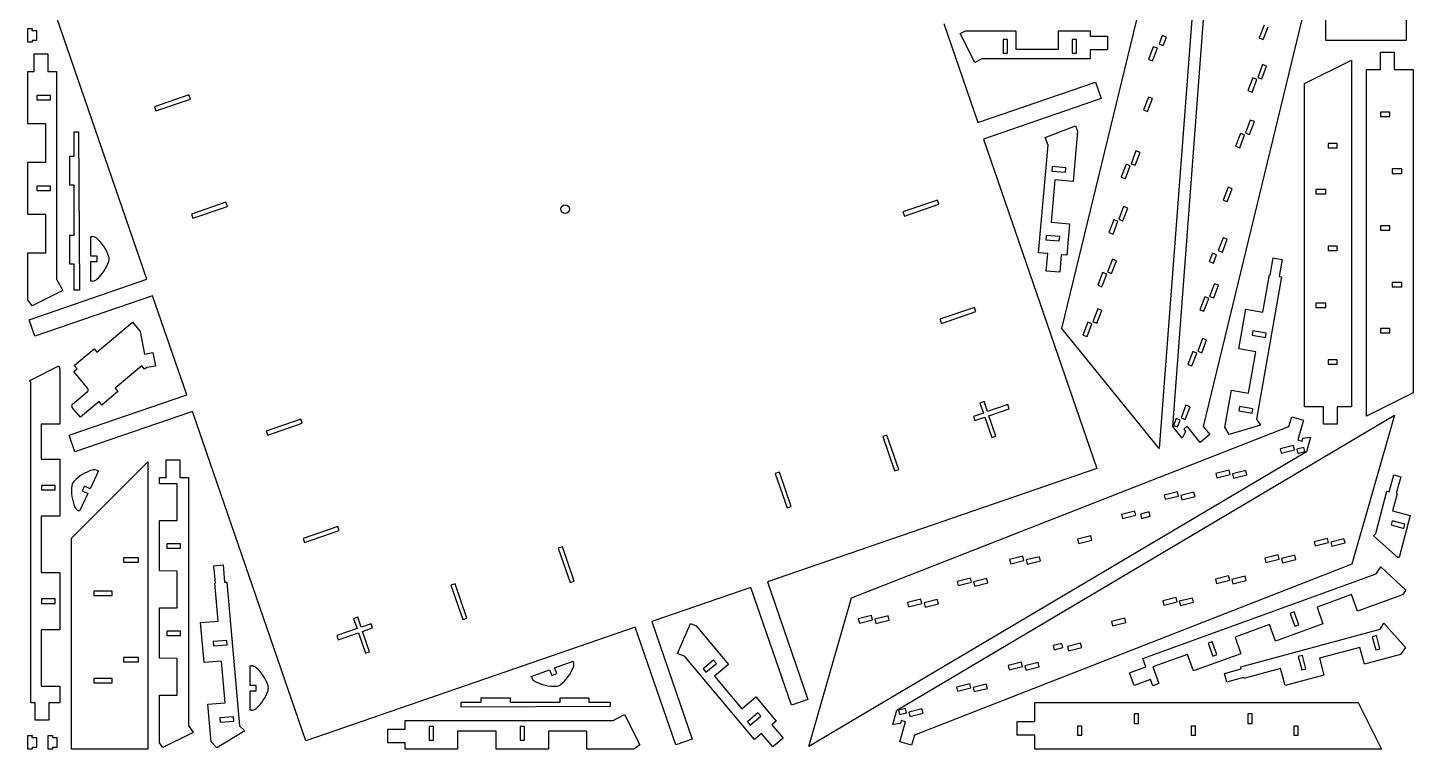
# Model space of a CAD drawing. Extents: x 12 to 2357, y -4 to 494.
# Drawn here: x 12 to 487.4, y 12 to 259.7 of the extents above; entities that cross this region are included whole.
import ezdxf

# ---------------------------------------------------------------- set-up
doc = ezdxf.new("R2010")
doc.units = 0
doc.layers.get('0').update_dxf_attribs({"linetype": 'CONTINUOUS'})

msp = doc.modelspace()

# ---------------------------------------------------------------- linework, layer by layer
for p, q in [((404.85, 122.8), (419.83, 320.67)), ((366.84, 156.48), (404.74, 313.11)), ((415.24, 313.07), (400.27, 115.2)), ((52.88, 173.35), (13.95, 286.4)), ((457.43, 255.32), (457.43, 282.91)), ((484.98, 282.91), (484.98, 255.32)), ((453.26, 279.39), (415.35, 122.76)), ((12, 259.37), (13.5, 259.37)), ((12, 254.68), (12, 259.37)), ((13.5, 259.37), (13.45, 258.7)), ((13.45, 258.7), (15, 258.7)), ((15, 258.7), (15, 255.34)), ((326.29, 261.15), (338, 227.14)), ((331.96, 257.73), (333.81, 258.65)), ((336.96, 247.73), (331.96, 257.73)), ((333.81, 258.65), (351.06, 258.65)), ((351.06, 258.65), (351.06, 252.36)), ((365.67, 258.65), (376.54, 258.65)), ((365.67, 252.36), (365.67, 258.65)), ((376.54, 258.65), (376.54, 256.77)), ((376.54, 256.77), (382.54, 256.77)), ((382.54, 256.77), (382.54, 252.08)), ((401.28, 257.02), (400.16, 254.1)), ((402.68, 256.48), (401.28, 257.02)), ((436.2, 260.56), (434.51, 256.17)), ((435.91, 255.63), (437.6, 260.02)), ((13.5, 254.68), (12, 254.68)), ((13.5, 255.34), (13.5, 254.68)), ((15, 255.34), (13.5, 255.34)), ((348.16, 255.69), (346.66, 255.69)), ((346.66, 255.69), (346.66, 251)), ((348.16, 251), (348.16, 255.69)), ((351.06, 252.36), (365.67, 252.36)), ((370.36, 255.69), (370.36, 251)), ((371.86, 255.69), (370.36, 255.69)), ((371.86, 251), (371.86, 255.69)), ((376.54, 252.08), (376.54, 248.96)), ((382.54, 252.08), (376.54, 252.08)), ((398.2, 253.18), (396.52, 248.8)), ((397.92, 248.27), (399.6, 252.64)), ((399.6, 252.64), (398.2, 253.18)), ((400.16, 254.1), (401.56, 253.56)), ((401.56, 253.56), (402.68, 256.48)), ((434.51, 256.17), (435.91, 255.63)), ((484.98, 255.32), (457.43, 255.32)), ((14.21, 250.68), (18.89, 250.68)), ((14.21, 244.68), (14.21, 250.68)), ((18.89, 250.68), (18.89, 244.68)), ((339.42, 248.96), (336.96, 247.73)), ((376.54, 248.96), (339.42, 248.96)), ((346.66, 251), (348.16, 251)), ((370.36, 251), (371.86, 251)), ((396.52, 248.8), (397.92, 248.27)), ((450.11, 240.53), (466.16, 248.55)), ((466.16, 248.55), (466.16, 129.56)), ((476.2, 251.32), (480.88, 251.32)), ((476.2, 245.32), (476.2, 251.32)), ((480.88, 251.32), (480.88, 245.32)), ((12, 244.68), (14.21, 244.68)), ((12, 226.74), (12, 244.68)), ((18.89, 244.68), (21.89, 244.68)), ((21.89, 244.68), (21.89, 173.33)), ((432.35, 242.47), (430.67, 238.1)), ((433.75, 241.93), (432.35, 242.47)), ((435.7, 247.01), (434.02, 242.63)), ((434.02, 242.63), (435.42, 242.1)), ((435.42, 242.1), (437.1, 246.47)), ((437.1, 246.47), (435.7, 247.01)), ((471.36, 245.32), (476.2, 245.32)), ((471.36, 126.33), (471.36, 245.32)), ((480.88, 245.32), (487.41, 245.32)), ((487.41, 245.32), (487.41, 134.36)), ((338, 227.14), (378.34, 241.03)), ((378.34, 241.03), (380.29, 235.36)), ((430.67, 238.1), (432.07, 237.56)), ((432.07, 237.56), (433.75, 241.93)), ((450.11, 129.56), (450.11, 240.53)), ((15.18, 236.46), (15.18, 234.96)), ((19.86, 236.46), (15.18, 236.46)), ((15.18, 234.96), (19.86, 234.96)), ((19.86, 234.96), (19.86, 236.46)), ((67.34, 236.61), (55.53, 232.54)), ((56.01, 231.13), (67.83, 235.2)), ((67.83, 235.2), (67.34, 236.61)), ((380.29, 235.36), (339.95, 221.47)), ((396.53, 235.88), (394.85, 231.5)), ((396.25, 230.96), (397.93, 235.34)), ((397.93, 235.34), (396.53, 235.88)), ((55.53, 232.54), (56.01, 231.13)), ((394.85, 231.5), (396.25, 230.96)), ((476.2, 230.68), (476.2, 229.18)), ((479.32, 230.68), (476.2, 230.68)), ((476.2, 229.18), (479.32, 229.18)), ((479.32, 229.18), (479.32, 230.68)), ((18.2, 226.74), (12, 226.74)), ((18.2, 213.55), (18.2, 226.74)), ((27.99, 223.94), (29.45, 223.94)), ((27.99, 215.54), (27.99, 223.94)), ((29.45, 223.94), (29.72, 169.6)), ((361.08, 221.95), (371.47, 226.06)), ((372.23, 224.13), (370.73, 206.95)), ((371.47, 226.06), (372.23, 224.13)), ((431.49, 227.98), (429.81, 223.6)), ((429.81, 223.6), (431.21, 223.07)), ((431.21, 223.07), (432.89, 227.44)), ((432.89, 227.44), (431.49, 227.98)), ((339.95, 221.47), (378.88, 108.42)), ((358.85, 182.41), (362.09, 219.39)), ((362.09, 219.39), (361.08, 221.95)), ((428.13, 223.41), (426.45, 219.04)), ((426.45, 219.04), (427.85, 218.5)), ((427.85, 218.5), (429.53, 222.87)), ((429.53, 222.87), (428.13, 223.41)), ((458.2, 219.98), (458.2, 218.48)), ((461.32, 219.98), (458.2, 219.98)), ((461.32, 218.48), (461.32, 219.98)), ((26.49, 215.54), (27.99, 215.54)), ((26.49, 205.6), (26.49, 215.54)), ((392.25, 217.37), (390.57, 213)), ((391.97, 212.46), (393.65, 216.83)), ((393.65, 216.83), (392.25, 217.37)), ((458.2, 218.48), (461.32, 218.48)), ((12, 213.55), (18.2, 213.55)), ((12, 195.56), (12, 213.55)), ((363.49, 212), (363.36, 210.5)), ((363.36, 210.5), (368.03, 210.09)), ((368.16, 211.59), (363.49, 212)), ((368.03, 210.09), (368.16, 211.59)), ((388.89, 212.8), (387.21, 208.43)), ((388.61, 207.89), (390.29, 212.27)), ((390.29, 212.27), (388.89, 212.8)), ((390.57, 213), (391.97, 212.46)), ((483.51, 211.2), (480.15, 211.2)), ((480.15, 211.2), (480.15, 209.7)), ((480.15, 209.7), (483.51, 209.7)), ((483.51, 209.7), (483.51, 211.2)), ((15.18, 205.31), (15.18, 203.81)), ((19.86, 205.31), (15.18, 205.31)), ((19.86, 203.81), (19.86, 205.31)), ((27.99, 205.6), (26.49, 205.6)), ((27.99, 188.51), (27.99, 205.6)), ((364.46, 207.5), (363.19, 192.94)), ((370.73, 206.95), (364.46, 207.5)), ((387.21, 208.43), (388.61, 207.89)), ((423.85, 204.91), (422.17, 200.53)), ((425.25, 204.37), (423.85, 204.91)), ((15.18, 203.81), (19.86, 203.81)), ((80.03, 199.77), (68.21, 195.7)), ((80.52, 198.35), (80.03, 199.77)), ((324.13, 200.54), (312.31, 196.47)), ((324.62, 199.12), (324.13, 200.54)), ((422.17, 200.53), (423.57, 199.99)), ((423.57, 199.99), (425.25, 204.37)), ((454.01, 204.16), (454.01, 202.66)), ((457.37, 204.16), (454.01, 204.16)), ((454.01, 202.66), (457.37, 202.66)), ((457.37, 202.66), (457.37, 204.16)), ((18.2, 195.56), (12, 195.56)), ((18.2, 182.37), (18.2, 195.56)), ((68.21, 195.7), (68.7, 194.28)), ((68.7, 194.28), (80.52, 198.35)), ((312.31, 196.47), (312.8, 195.05)), ((312.8, 195.05), (324.62, 199.12)), ((388.03, 198.31), (386.35, 193.94)), ((387.75, 193.4), (389.43, 197.77)), ((389.43, 197.77), (388.03, 198.31)), ((363.19, 192.94), (369.46, 192.39)), ((369.46, 192.39), (368.51, 181.57)), ((384.68, 193.77), (383, 189.4)), ((384.4, 188.86), (386.08, 193.24)), ((386.08, 193.24), (384.68, 193.77)), ((386.35, 193.94), (387.75, 193.4)), ((476.2, 191.71), (476.2, 190.21)), ((479.32, 191.71), (476.2, 191.71)), ((476.2, 190.21), (479.32, 190.21)), ((479.32, 190.21), (479.32, 191.71)), ((26.49, 188.51), (27.99, 188.51)), ((26.49, 178.58), (26.49, 188.51)), ((33.71, 187.98), (34.09, 187.98)), ((33.71, 181.26), (33.71, 187.98)), ((361.42, 188.39), (361.29, 186.9)), ((361.29, 186.9), (365.96, 186.49)), ((366.09, 187.99), (361.42, 188.39)), ((365.96, 186.49), (366.09, 187.99)), ((383, 189.4), (384.4, 188.86)), ((422.18, 187.6), (420.5, 183.23)), ((421.9, 182.69), (423.58, 187.07)), ((423.58, 187.07), (422.18, 187.6)), ((12, 182.37), (18.2, 182.37)), ((12, 166.29), (12, 182.37)), ((35.8, 181.26), (33.71, 181.26)), ((35.8, 179.44), (35.8, 181.26)), ((361.96, 182.14), (358.85, 182.41)), ((361.44, 176.16), (361.96, 182.14)), ((366.63, 181.73), (366.11, 175.75)), ((368.51, 181.57), (366.63, 181.73)), ((418.54, 182.31), (417.42, 179.39)), ((419.94, 181.77), (418.54, 182.31)), ((418.82, 178.85), (419.94, 181.77)), ((420.5, 183.23), (421.9, 182.69)), ((438.33, 174.79), (439.37, 180.7)), ((439.37, 180.7), (442.45, 180.16)), ((461.32, 184.67), (458.2, 184.67)), ((458.2, 184.67), (458.2, 183.17)), ((458.2, 183.17), (461.32, 183.17)), ((461.32, 183.17), (461.32, 184.67)), ((27.99, 178.58), (26.49, 178.58)), ((27.99, 169.6), (27.99, 178.58)), ((33.71, 179.44), (35.8, 179.44)), ((33.71, 172.72), (33.71, 179.44)), ((366.11, 175.75), (361.44, 176.16)), ((384.19, 180.24), (382.5, 175.85)), ((383.9, 175.31), (385.59, 179.7)), ((385.59, 179.7), (384.19, 180.24)), ((417.42, 179.39), (418.82, 178.85)), ((442.45, 180.16), (441.41, 174.25)), ((12.54, 159.46), (52.88, 173.35)), ((21.89, 173.33), (24, 169.48)), ((34.09, 172.72), (33.71, 172.72)), ((380.82, 175.66), (379.14, 171.27)), ((379.14, 171.27), (380.54, 170.73)), ((380.54, 170.73), (382.22, 175.12)), ((382.22, 175.12), (380.82, 175.66)), ((382.5, 175.85), (383.9, 175.31)), ((419.22, 171.83), (417.54, 167.46)), ((418.94, 166.92), (420.62, 171.3)), ((420.62, 171.3), (419.22, 171.83)), ((442.18, 174.12), (433.58, 125.35)), ((435.8, 162), (438.07, 174.84)), ((438.07, 174.84), (438.33, 174.79)), ((441.41, 174.25), (442.18, 174.12)), ((483.51, 172.23), (480.15, 172.23)), ((480.15, 172.23), (480.15, 170.73)), ((483.51, 170.73), (483.51, 172.23)), ((24, 169.48), (13.51, 164.24)), ((54.83, 167.68), (14.49, 153.79)), ((29.72, 169.6), (27.99, 169.6)), ((66.54, 133.67), (54.83, 167.68)), ((415.86, 167.27), (414.18, 162.89)), ((415.58, 162.35), (417.26, 166.73)), ((417.26, 166.73), (415.86, 167.27)), ((417.54, 167.46), (418.94, 166.92)), ((480.15, 170.73), (483.51, 170.73)), ((13.51, 164.24), (12, 166.29)), ((336.82, 163.69), (325, 159.62)), ((325.49, 158.21), (337.31, 162.28)), ((337.31, 162.28), (336.82, 163.69)), ((379.12, 163.16), (377.44, 158.78)), ((378.84, 158.24), (380.52, 162.62)), ((380.52, 162.62), (379.12, 163.16)), ((414.18, 162.89), (415.58, 162.35)), ((427.5, 149.46), (429.9, 163.04)), ((429.9, 163.04), (435.8, 162)), ((454.01, 165.19), (454.01, 163.69)), ((457.37, 165.19), (454.01, 165.19)), ((454.01, 163.69), (457.37, 163.69)), ((457.37, 163.69), (457.37, 165.19)), ((14.49, 153.79), (12.54, 159.46)), ((35.76, 148.34), (47.99, 158.62)), ((47.99, 158.62), (50.64, 155.46)), ((325, 159.62), (325.49, 158.21)), ((375.76, 158.59), (374.08, 154.21)), ((375.48, 153.68), (377.16, 158.05)), ((377.16, 158.05), (375.76, 158.59)), ((377.44, 158.78), (378.84, 158.24)), ((50.64, 155.46), (52.02, 147.65)), ((400.27, 115.2), (366.84, 156.48)), ((374.08, 154.21), (375.48, 153.68)), ((415.11, 153.05), (413.43, 148.68)), ((414.83, 148.14), (416.51, 152.52)), ((416.51, 152.52), (415.11, 153.05)), ((432.35, 155.61), (432.09, 154.13)), ((432.09, 154.13), (436.71, 153.31)), ((436.97, 154.79), (432.35, 155.61)), ((436.71, 153.31), (436.97, 154.79)), ((476.2, 156.41), (476.2, 154.91)), ((479.32, 156.41), (476.2, 156.41)), ((476.2, 154.91), (479.32, 154.91)), ((479.32, 154.91), (479.32, 156.41)), ((27.99, 143.77), (34.8, 149.49)), ((34.8, 149.49), (35.76, 148.34)), ((52.02, 147.65), (54.97, 148.17)), ((54.97, 148.17), (55.79, 143.56)), ((411.75, 148.49), (410.07, 144.11)), ((411.47, 143.57), (413.15, 147.95)), ((413.15, 147.95), (411.75, 148.49)), ((413.43, 148.68), (414.83, 148.14)), ((433.41, 148.42), (427.5, 149.46)), ((430.91, 134.25), (433.41, 148.42)), ((12.68, 138.62), (22.64, 143.6)), ((22.64, 143.6), (23.05, 142.62)), ((27.77, 141.64), (28.95, 142.63)), ((28.95, 142.63), (27.99, 143.77)), ((51.16, 143.65), (41.98, 135.95)), ((52.12, 142.5), (51.16, 143.65)), ((52.83, 143.03), (52.12, 142.5)), ((55.79, 143.56), (52.83, 143.03)), ((410.07, 144.11), (411.47, 143.57)), ((461.32, 145.7), (458.2, 145.7)), ((458.2, 145.7), (458.2, 144.2)), ((458.2, 144.2), (461.32, 144.2)), ((461.32, 144.2), (461.32, 145.7)), ((13.1, 137.79), (12.68, 138.62)), ((23.05, 142.62), (23.05, 123.63)), ((32.62, 135.85), (27.77, 141.64)), ((13.1, 27.98), (13.1, 137.79)), ((26.21, 119.78), (66.54, 133.67)), ((27.32, 130.42), (32.53, 134.8)), ((42.95, 134.8), (37.44, 130.18)), ((41.98, 135.95), (42.95, 134.8)), ((422.77, 122.61), (425.01, 135.29)), ((425.01, 135.29), (430.91, 134.25)), ((487.41, 134.36), (471.36, 126.33)), ((30.08, 125.96), (27.23, 129.37)), ((36.48, 131.33), (30.08, 125.96)), ((37.44, 130.18), (36.48, 131.33)), ((340.15, 131.33), (338.74, 130.84)), ((338.74, 130.84), (339.91, 127.42)), ((341.33, 127.91), (340.15, 131.33)), ((348.31, 130.31), (341.33, 127.91)), ((341.82, 126.49), (348.8, 128.89)), ((348.8, 128.89), (348.31, 130.31)), ((409.4, 130.11), (407.72, 125.73)), ((409.12, 125.2), (410.8, 129.57)), ((410.8, 129.57), (409.4, 130.11)), ((427.79, 129.71), (427.53, 128.23)), ((432.4, 128.89), (427.79, 129.71)), ((432.14, 127.42), (432.4, 128.89)), ((456.64, 129.56), (450.11, 129.56)), ((456.64, 123.56), (456.64, 129.56)), ((461.32, 129.56), (461.32, 123.56)), ((466.16, 129.56), (461.32, 129.56)), ((16.66, 123.63), (16.66, 111.64)), ((23.05, 123.63), (16.66, 123.63)), ((68.49, 128), (28.16, 114.11)), ((107.42, 14.94), (68.49, 128)), ((105.67, 125.32), (93.85, 121.25)), ((94.34, 119.83), (106.15, 123.9)), ((106.15, 123.9), (105.67, 125.32)), ((310.25, 25.42), (480.92, 126.65)), ((339.91, 127.42), (336.49, 126.24)), ((336.49, 126.24), (336.98, 124.83)), ((336.98, 124.83), (340.4, 126)), ((340.4, 126), (342.81, 119.02)), ((344.22, 119.51), (341.82, 126.49)), ((406.04, 125.54), (405.14, 123.2)), ((407.44, 125.01), (406.04, 125.54)), ((406.54, 122.66), (407.44, 125.01)), ((407.72, 125.73), (409.12, 125.2)), ((427.53, 128.23), (432.14, 127.42)), ((433.58, 125.35), (434.95, 123.25)), ((444.73, 122.79), (445.7, 126.17)), ((445.7, 126.17), (449.77, 125.01)), ((449.77, 125.01), (447.81, 118.18)), ((480.92, 126.65), (466.28, 75.59)), ((28.16, 114.11), (26.21, 119.78)), ((93.85, 121.25), (94.34, 119.83)), ((294.69, 64), (444.73, 122.79)), ((306.77, 119.84), (305.35, 119.35)), ((305.35, 119.35), (309.42, 107.53)), ((310.84, 108.02), (306.77, 119.84)), ((342.81, 119.02), (344.22, 119.51)), ((408.09, 118.8), (404.85, 122.8)), ((405.14, 123.2), (406.54, 122.66)), ((409.3, 121.12), (408.09, 118.8)), ((409.81, 122.88), (408.64, 121.94)), ((408.64, 121.94), (409.3, 121.12)), ((414.28, 117.36), (409.81, 122.88)), ((417.57, 120.02), (414.28, 117.36)), ((415.35, 122.76), (417.57, 120.02)), ((424.2, 120.08), (422.77, 122.61)), ((434.95, 123.25), (424.2, 120.08)), ((449.54, 118.77), (452.14, 119.11)), ((452.14, 119.11), (450.72, 114.16)), ((461.32, 123.56), (456.64, 123.56)), ((450.72, 114.16), (280.04, 12.94)), ((446.31, 116.28), (441.76, 115.15)), ((441.76, 115.15), (442.12, 113.69)), ((442.12, 113.69), (446.67, 114.83)), ((446.67, 114.83), (446.31, 116.28)), ((449.86, 115.62), (447.43, 115.02)), ((447.43, 115.02), (447.79, 113.56)), ((447.79, 113.56), (450.23, 114.17)), ((447.81, 118.18), (449.25, 117.76)), ((449.25, 117.76), (449.54, 118.77)), ((450.23, 114.17), (449.86, 115.62)), ((16.66, 111.64), (23.05, 111.64)), ((23.05, 111.64), (23.05, 92)), ((27.05, 84.52), (53.21, 110.68)), ((53.21, 110.68), (53.21, 12)), ((59.47, 111.33), (64.16, 111.33)), ((59.47, 105.33), (59.47, 111.33)), ((64.16, 111.33), (64.16, 105.33)), ((36.24, 107.54), (33.39, 101.45)), ((35.89, 107.7), (36.24, 107.54)), ((57.21, 105.34), (59.47, 105.33)), ((57.21, 103.09), (57.21, 105.34)), ((64.16, 105.33), (67.16, 105.32)), ((67.16, 105.32), (67.16, 20.21)), ((378.88, 108.42), (265.83, 69.49)), ((269.93, 107.15), (268.51, 106.66)), ((268.51, 106.66), (272.58, 94.84)), ((274, 95.33), (269.93, 107.15)), ((309.42, 107.53), (310.84, 108.02)), ((424.24, 107.8), (419.69, 106.67)), ((419.69, 106.67), (420.05, 105.21)), ((420.05, 105.21), (424.6, 106.35)), ((424.6, 106.35), (424.24, 107.8)), ((429.91, 107.67), (425.36, 106.54)), ((425.36, 106.54), (425.72, 105.08)), ((425.72, 105.08), (430.27, 106.21)), ((430.27, 106.21), (429.91, 107.67)), ((479.14, 100.4), (480.69, 106.2)), ((480.69, 106.2), (483.12, 105.55)), ((483.12, 105.55), (481.56, 99.75)), ((16.71, 102.57), (16.71, 101.07)), ((21.4, 102.57), (16.71, 102.57)), ((16.71, 101.07), (21.4, 101.07)), ((21.4, 101.07), (21.4, 102.57)), ((31.5, 102.33), (30.73, 100.68)), ((30.73, 100.68), (32.63, 99.8)), ((33.39, 101.45), (31.5, 102.33)), ((63.28, 103.1), (57.21, 103.09)), ((63.28, 90.5), (63.28, 103.1)), ((406.49, 100.4), (401.95, 99.27)), ((406.86, 98.94), (406.49, 100.4)), ((412.16, 100.27), (407.62, 99.13)), ((412.53, 98.81), (412.16, 100.27)), ((474.5, 86.11), (478.38, 100.6)), ((478.38, 100.6), (479.14, 100.4)), ((32.63, 99.8), (29.78, 93.7)), ((272.58, 94.84), (274, 95.33)), ((401.95, 99.27), (402.31, 97.81)), ((402.31, 97.81), (406.86, 98.94)), ((407.62, 99.13), (407.98, 97.68)), ((407.98, 97.68), (412.53, 98.81)), ((481.85, 99.67), (480.29, 93.86)), ((481.56, 99.75), (481.85, 99.67)), ((16.66, 92), (16.66, 72.67)), ((23.05, 92), (16.66, 92)), ((29.78, 93.7), (29.44, 93.86)), ((57.21, 90.5), (63.28, 90.5)), ((57.21, 73.22), (57.21, 90.5)), ((391.88, 93.78), (387.33, 92.64)), ((387.33, 92.64), (387.69, 91.19)), ((387.69, 91.19), (392.24, 92.32)), ((392.24, 92.32), (391.88, 93.78)), ((396.79, 93.46), (393.76, 92.7)), ((393.76, 92.7), (394.12, 91.24)), ((394.12, 91.24), (397.15, 92)), ((397.15, 92), (396.79, 93.46)), ((480.17, 90.46), (479.78, 89)), ((484.54, 89.29), (480.17, 90.46)), ((480.29, 93.86), (486.38, 92.23)), ((486.38, 92.23), (482.66, 78.35)), ((118.35, 88.47), (106.54, 84.4)), ((107.02, 82.98), (118.84, 87.05)), ((118.84, 87.05), (118.35, 88.47)), ((473.81, 85.25), (474.5, 86.11)), ((479.78, 89), (484.14, 87.83)), ((484.14, 87.83), (484.54, 89.29)), ((27.05, 12), (27.05, 84.52)), ((59.75, 82.54), (59.75, 81.04)), ((64.44, 82.54), (59.75, 82.54)), ((59.75, 81.04), (64.44, 81.04)), ((64.44, 81.04), (64.44, 82.54)), ((106.54, 84.4), (107.02, 82.98)), ((195.48, 81.51), (194.06, 81.03)), ((194.06, 81.03), (198.13, 69.21)), ((199.55, 69.7), (195.48, 81.51)), ((376.75, 85.22), (372.2, 84.08)), ((372.2, 84.08), (372.56, 82.63)), ((372.56, 82.63), (377.11, 83.76)), ((377.11, 83.76), (376.75, 85.22)), ((457.95, 84.41), (453.41, 83.27)), ((453.41, 83.27), (453.77, 81.82)), ((453.77, 81.82), (458.32, 82.95)), ((458.32, 82.95), (457.95, 84.41)), ((463.62, 84.27), (459.07, 83.14)), ((459.07, 83.14), (459.44, 81.69)), ((459.44, 81.69), (463.99, 82.82)), ((463.99, 82.82), (463.62, 84.27)), ((482.21, 77.68), (473.81, 85.25)), ((44.88, 77.71), (44.88, 76.21)), ((49.99, 77.71), (44.88, 77.71)), ((44.88, 76.21), (49.99, 76.21)), ((49.99, 76.21), (49.99, 77.71)), ((353.47, 78.24), (348.92, 77.11)), ((348.92, 77.11), (349.28, 75.65)), ((349.28, 75.65), (353.83, 76.79)), ((353.83, 76.79), (353.47, 78.24)), ((359.14, 78.11), (354.59, 76.98)), ((354.59, 76.98), (354.95, 75.52)), ((354.95, 75.52), (359.5, 76.66)), ((359.5, 76.66), (359.14, 78.11)), ((441.07, 78.76), (436.51, 77.63)), ((436.51, 77.63), (436.87, 76.17)), ((436.87, 76.17), (441.43, 77.31)), ((441.43, 77.31), (441.07, 78.76)), ((446.75, 78.63), (442.19, 77.5)), ((442.19, 77.5), (442.55, 76.04)), ((442.55, 76.04), (447.11, 77.18)), ((447.11, 77.18), (446.75, 78.63)), ((482.66, 78.35), (482.21, 77.68)), ((16.66, 72.67), (23.05, 72.67)), ((23.05, 72.67), (23.05, 53.02)), ((63.28, 73.12), (57.21, 73.22)), ((63.28, 60.52), (63.28, 73.12)), ((75.9, 75.02), (79.02, 75.3)), ((76.43, 69.05), (75.9, 75.02)), ((79.02, 75.3), (79.54, 69.32)), ((466.28, 75.59), (316.23, 16.8)), ((394.64, 43.17), (474.63, 72.28)), ((424.05, 71.54), (419.5, 70.41)), ((424.41, 70.09), (424.05, 71.54)), ((429.69, 71.4), (425.14, 70.27)), ((430.05, 69.95), (429.69, 71.4)), ((474.63, 72.28), (476.31, 74.65)), ((476.31, 74.65), (484.83, 66.58)), ((76.16, 69.02), (76.43, 69.05)), ((77.3, 56.03), (76.16, 69.02)), ((79.54, 69.32), (80.32, 69.39)), ((80.32, 69.39), (84.63, 20.05)), ((158.63, 68.83), (157.21, 68.34)), ((157.21, 68.34), (161.28, 56.52)), ((162.7, 57.01), (158.63, 68.83)), ((198.13, 69.21), (199.55, 69.7)), ((260.16, 67.54), (226.14, 55.82)), ((274.05, 27.2), (260.16, 67.54)), ((265.83, 69.49), (279.72, 29.15)), ((335.46, 70.78), (330.92, 69.64)), ((330.92, 69.64), (331.28, 68.19)), ((331.28, 68.19), (335.83, 69.32)), ((335.83, 69.32), (335.46, 70.78)), ((341.1, 70.64), (336.56, 69.5)), ((336.56, 69.5), (336.92, 68.05)), ((336.92, 68.05), (341.47, 69.18)), ((341.47, 69.18), (341.1, 70.64)), ((419.5, 70.41), (419.86, 68.95)), ((419.86, 68.95), (424.41, 70.09)), ((425.14, 70.27), (425.5, 68.81)), ((425.5, 68.81), (430.05, 69.95)), ((484.83, 66.58), (483.7, 65)), ((16.71, 63.6), (16.71, 62.1)), ((21.4, 63.6), (16.71, 63.6)), ((16.71, 62.1), (21.4, 62.1)), ((21.4, 62.1), (21.4, 63.6)), ((40.97, 66.27), (34.72, 66.27)), ((34.72, 66.27), (34.72, 64.77)), ((34.72, 64.77), (40.97, 64.77)), ((40.97, 64.77), (40.97, 66.27)), ((280.04, 12.94), (294.69, 64)), ((318.41, 63.55), (313.85, 62.41)), ((313.85, 62.41), (314.22, 60.95)), ((314.22, 60.95), (318.78, 62.09)), ((318.78, 62.09), (318.41, 63.55)), ((324.09, 63.42), (319.53, 62.28)), ((319.53, 62.28), (319.9, 60.82)), ((319.9, 60.82), (324.46, 61.96)), ((324.46, 61.96), (324.09, 63.42)), ((406.01, 64.07), (401.47, 62.93)), ((401.47, 62.93), (401.83, 61.48)), ((401.83, 61.48), (406.38, 62.61)), ((406.38, 62.61), (406.01, 64.07)), ((411.68, 63.93), (407.13, 62.8)), ((407.13, 62.8), (407.5, 61.35)), ((407.5, 61.35), (412.05, 62.48)), ((412.05, 62.48), (411.68, 63.93)), ((466.24, 65.1), (454.41, 60.79)), ((468.32, 59.4), (466.24, 65.1)), ((483.7, 65), (468.32, 59.4)), ((57.21, 60.52), (63.28, 60.52)), ((57.21, 43.24), (57.21, 60.52)), ((125.25, 57.33), (123.83, 56.84)), ((126.43, 53.91), (125.25, 57.33)), ((301.53, 57.9), (296.98, 56.77)), ((301.89, 56.45), (301.53, 57.9)), ((307.2, 57.77), (302.65, 56.64)), ((307.56, 56.32), (307.2, 57.77)), ((446.58, 59.14), (445.17, 58.62)), ((445.17, 58.62), (446.77, 54.22)), ((448.18, 54.74), (446.58, 59.14)), ((454.41, 60.79), (456.39, 55.06)), ((16.66, 53.02), (16.66, 33.7)), ((23.05, 53.02), (16.66, 53.02)), ((64.4, 52.56), (59.71, 52.56)), ((59.71, 52.56), (59.71, 51.06)), ((64.4, 51.06), (64.4, 52.56)), ((71.33, 55.51), (77.3, 56.03)), ((72.53, 41.77), (71.33, 55.51)), ((220.48, 53.87), (107.42, 14.94)), ((125.01, 53.42), (118.03, 51.02)), ((123.83, 56.84), (125.01, 53.42)), ((129.85, 55.09), (126.43, 53.91)), ((126.92, 52.49), (130.34, 53.67)), ((129.32, 45.51), (126.92, 52.49)), ((130.34, 53.67), (129.85, 55.09)), ((161.28, 56.52), (162.7, 57.01)), ((234.36, 13.54), (220.48, 53.87)), ((226.14, 55.82), (240.03, 15.49)), ((235, 44.94), (239.44, 55.19)), ((239.44, 55.19), (241.34, 54.37)), ((241.34, 54.37), (252.43, 41.16)), ((296.98, 56.77), (297.34, 55.31)), ((297.34, 55.31), (301.89, 56.45)), ((302.65, 56.64), (303.01, 55.18)), ((303.01, 55.18), (307.56, 56.32)), ((388.4, 56.96), (383.85, 55.83)), ((383.85, 55.83), (384.22, 54.37)), ((384.22, 54.37), (388.76, 55.5)), ((388.76, 55.5), (388.4, 56.96)), ((438.07, 54.85), (426.24, 50.54)), ((428.19, 40.36), (476.02, 53.18)), ((440.15, 49.15), (438.07, 54.85)), ((456.39, 55.06), (440.15, 49.15)), ((446.77, 54.22), (448.18, 54.74)), ((476.02, 53.18), (477.35, 55.31)), ((477.35, 55.31), (484.76, 46.91)), ((59.71, 51.06), (64.4, 51.06)), ((80.29, 49.37), (75.62, 48.96)), ((75.62, 48.96), (75.75, 47.47)), ((75.75, 47.47), (80.42, 47.88)), ((80.42, 47.88), (80.29, 49.37)), ((118.03, 51.02), (118.52, 49.6)), ((118.52, 49.6), (125.5, 52.01)), ((125.5, 52.01), (127.9, 45.03)), ((366.84, 48.34), (363.81, 47.59)), ((363.81, 47.59), (364.17, 46.13)), ((367.21, 46.89), (366.84, 48.34)), ((373.27, 48.4), (368.72, 47.27)), ((373.63, 46.94), (373.27, 48.4)), ((418.39, 48.92), (416.98, 48.41)), ((416.98, 48.41), (418.59, 44)), ((419.99, 44.52), (418.39, 48.92)), ((426.24, 50.54), (428.21, 44.81)), ((474.75, 51.01), (473.31, 50.62)), ((473.31, 50.62), (474.52, 46.09)), ((475.97, 46.48), (474.75, 51.01)), ((44.88, 43.54), (44.88, 42.04)), ((49.99, 43.54), (44.88, 43.54)), ((49.99, 42.04), (49.99, 43.54)), ((63.28, 43.13), (57.21, 43.24)), ((63.28, 30.54), (63.28, 43.13)), ((127.9, 45.03), (129.32, 45.51)), ((237.52, 43.84), (235, 44.94)), ((261.38, 15.41), (237.52, 43.84)), ((364.17, 46.13), (367.21, 46.89)), ((368.72, 47.27), (369.09, 45.81)), ((369.09, 45.81), (373.63, 46.94)), ((395.67, 40.35), (394.64, 43.17)), ((409.9, 44.59), (398.06, 40.28)), ((411.98, 38.9), (409.9, 44.59)), ((428.21, 44.81), (411.98, 38.9)), ((418.59, 44), (419.99, 44.52)), ((449.35, 44.2), (447.9, 43.81)), ((447.9, 43.81), (449.12, 39.29)), ((450.57, 39.67), (449.35, 44.2)), ((469.08, 47), (455.19, 43.28)), ((455.19, 43.28), (456.74, 37.49)), ((470.64, 41.21), (469.08, 47)), ((483.07, 44.54), (470.64, 41.21)), ((474.52, 46.09), (475.97, 46.48)), ((484.76, 46.91), (483.07, 44.54)), ((44.88, 42.04), (49.99, 42.04)), ((78.5, 42.3), (72.53, 41.77)), ((79.75, 27.96), (78.5, 42.3)), ((88.35, 40.64), (88.73, 40.64)), ((88.35, 33.92), (88.35, 40.64)), ((184.75, 37.02), (191.08, 39.32)), ((191.08, 39.32), (191.79, 37.36)), ((192.78, 39.94), (199.1, 42.25)), ((193.5, 37.98), (192.78, 39.94)), ((199.1, 42.25), (199.23, 41.89)), ((247.33, 42.62), (243.74, 39.6)), ((243.74, 39.6), (244.7, 38.46)), ((244.7, 38.46), (248.29, 41.47)), ((248.29, 41.47), (247.33, 42.62)), ((252.43, 41.16), (247.61, 37.11)), ((352.99, 41.91), (348.44, 40.78)), ((348.44, 40.78), (348.8, 39.32)), ((348.8, 39.32), (353.35, 40.45)), ((353.35, 40.45), (352.99, 41.91)), ((358.66, 41.78), (354.11, 40.64)), ((354.11, 40.64), (354.47, 39.19)), ((354.47, 39.19), (359.02, 40.32)), ((359.02, 40.32), (358.66, 41.78)), ((390.03, 38.3), (395.67, 40.35)), ((391.63, 33.9), (390.03, 38.3)), ((398.06, 40.28), (400.15, 34.59)), ((422.6, 38.06), (428.39, 39.61)), ((423.41, 35.04), (422.6, 38.06)), ((428.39, 39.61), (428.19, 40.36)), ((441.87, 39.71), (429.27, 36.33)), ((443.42, 33.92), (441.87, 39.71)), ((449.12, 39.29), (450.57, 39.67)), ((16.66, 33.7), (23.05, 33.7)), ((23.05, 33.7), (23.05, 27.98)), ((40.97, 36.29), (34.72, 36.29)), ((34.72, 36.29), (34.72, 34.79)), ((34.72, 34.79), (40.97, 34.79)), ((40.97, 34.79), (40.97, 36.29)), ((90.44, 33.92), (88.35, 33.92)), ((90.44, 32.1), (90.44, 33.92)), ((184.88, 36.67), (184.75, 37.02)), ((191.79, 37.36), (193.5, 37.98)), ((247.61, 37.11), (257, 25.92)), ((335.24, 34.51), (330.69, 33.37)), ((330.69, 33.37), (331.06, 31.92)), ((335.61, 33.05), (335.24, 34.51)), ((340.91, 34.38), (336.36, 33.24)), ((341.28, 32.92), (340.91, 34.38)), ((397.26, 35.95), (391.63, 33.9)), ((398.03, 33.82), (397.26, 35.95)), ((400.15, 34.59), (398.03, 33.82)), ((429.2, 36.59), (423.41, 35.04)), ((429.27, 36.33), (429.2, 36.59)), ((456.74, 37.49), (443.42, 33.92)), ((57.21, 30.54), (63.28, 30.54)), ((57.21, 14.17), (57.21, 30.54)), ((88.35, 32.1), (90.44, 32.1)), ((88.35, 25.38), (88.35, 32.1)), ((167.62, 29.63), (177.55, 29.63)), ((167.62, 28.13), (167.62, 29.63)), ((177.55, 29.63), (177.55, 28.13)), ((194.64, 29.63), (204.58, 29.63)), ((194.64, 28.13), (194.64, 29.63)), ((204.58, 29.63), (204.58, 28.13)), ((257, 25.92), (261.82, 29.96)), ((261.82, 29.96), (268.81, 21.64)), ((279.72, 29.15), (274.05, 27.2)), ((331.06, 31.92), (335.61, 33.05)), ((336.36, 33.24), (336.73, 31.79)), ((336.73, 31.79), (341.28, 32.92)), ((14.54, 27.98), (13.1, 27.98)), ((14.54, 21.98), (14.54, 27.98)), ((19.22, 27.98), (19.22, 21.98)), ((23.05, 27.98), (19.22, 27.98)), ((73.78, 27.44), (79.75, 27.96)), ((74.9, 14.62), (73.78, 27.44)), ((88.73, 25.38), (88.35, 25.38)), ((160.67, 28.13), (167.62, 28.13)), ((160.67, 26.42), (160.67, 28.13)), ((211.84, 26.68), (160.67, 26.42)), ((177.55, 28.13), (194.64, 28.13)), ((204.58, 28.13), (211.84, 28.13)), ((211.84, 28.13), (211.84, 26.68)), ((212.9, 21.89), (216.75, 24)), ((216.75, 24), (221.99, 13.51)), ((262.56, 24.47), (258.97, 21.45)), ((263.52, 23.32), (262.56, 24.47)), ((308.83, 20.48), (310.25, 25.42)), ((313.17, 26.03), (310.74, 25.42)), ((310.74, 25.42), (311.1, 23.96)), ((311.1, 23.96), (313.54, 24.57)), ((313.54, 24.57), (313.17, 26.03)), ((318.84, 25.89), (314.29, 24.76)), ((314.29, 24.76), (314.66, 23.3)), ((314.66, 23.3), (319.21, 24.44)), ((319.21, 24.44), (318.84, 25.89)), ((357.54, 28.05), (468.5, 28.05)), ((357.54, 21.53), (357.54, 28.05)), ((391.66, 24.15), (391.66, 20.8)), ((393.16, 24.15), (391.66, 24.15)), ((393.16, 20.8), (393.16, 24.15)), ((430.63, 24.15), (430.63, 20.8)), ((432.13, 24.15), (430.63, 24.15)), ((432.13, 20.8), (432.13, 24.15)), ((468.5, 28.05), (476.53, 12)), ((19.22, 21.98), (14.54, 21.98)), ((67.16, 20.21), (68.8, 17.81)), ((82.58, 23.18), (77.91, 22.77)), ((77.91, 22.77), (78.04, 21.27)), ((78.04, 21.27), (82.71, 21.68)), ((82.71, 21.68), (82.58, 23.18)), ((84.63, 20.05), (86.5, 18.38)), ((141.55, 21.89), (212.9, 21.89)), ((141.55, 18.89), (141.55, 21.89)), ((151.27, 19.86), (149.77, 19.86)), ((149.77, 19.86), (149.77, 15.18)), ((151.27, 15.18), (151.27, 19.86)), ((182.42, 19.86), (180.92, 19.86)), ((180.92, 19.86), (180.92, 15.18)), ((182.42, 15.18), (182.42, 19.86)), ((258.97, 21.45), (259.93, 20.3)), ((259.93, 20.3), (263.52, 23.32)), ((268.81, 21.64), (267.36, 20.43)), ((267.36, 20.43), (271.22, 15.83)), ((311.43, 20.82), (308.83, 20.48)), ((311.2, 14.58), (313.16, 21.41)), ((311.71, 21.83), (311.43, 20.82)), ((313.16, 21.41), (311.71, 21.83)), ((351.54, 21.53), (357.54, 21.53)), ((351.54, 16.84), (351.54, 21.53)), ((372.18, 19.96), (372.18, 16.84)), ((373.68, 19.96), (372.18, 19.96)), ((373.68, 16.84), (373.68, 19.96)), ((391.66, 20.8), (393.16, 20.8)), ((411.15, 19.96), (411.15, 16.84)), ((412.65, 19.96), (411.15, 19.96)), ((412.65, 16.84), (412.65, 19.96)), ((430.63, 20.8), (432.13, 20.8)), ((446.45, 19.96), (446.45, 16.84)), ((447.95, 19.96), (446.45, 19.96)), ((447.95, 16.84), (447.95, 19.96)), ((12, 16.69), (13.5, 16.69)), ((12, 12), (12, 16.69)), ((13.5, 16.69), (13.45, 16.02)), ((13.45, 16.02), (15, 16.02)), ((15, 16.02), (15, 12.67)), ((19, 16.69), (20.5, 16.69)), ((19, 12), (19, 16.69)), ((20.5, 16.69), (20.45, 16.02)), ((20.45, 16.02), (22, 16.02)), ((22, 16.02), (22, 12.67)), ((68.8, 17.81), (58.31, 12.57)), ((76.94, 12.54), (74.9, 14.62)), ((86.5, 18.38), (76.94, 12.54)), ((135.55, 18.89), (141.55, 18.89)), ((135.55, 14.21), (135.55, 18.89)), ((149.77, 15.18), (151.27, 15.18)), ((159.49, 18.2), (159.49, 12)), ((172.68, 18.2), (159.49, 18.2)), ((172.68, 12), (172.68, 18.2)), ((180.92, 15.18), (182.42, 15.18)), ((190.67, 18.2), (190.67, 12)), ((203.86, 18.2), (190.67, 18.2)), ((203.86, 12), (203.86, 18.2)), ((240.03, 15.49), (234.36, 13.54)), ((263.77, 17.41), (261.38, 15.41)), ((267.63, 12.82), (263.77, 17.41)), ((271.22, 15.83), (267.63, 12.82)), ((315.26, 13.41), (311.2, 14.58)), ((316.23, 16.8), (315.26, 13.41)), ((357.54, 16.84), (351.54, 16.84)), ((357.54, 12), (357.54, 16.84)), ((372.18, 16.84), (373.68, 16.84)), ((411.15, 16.84), (412.65, 16.84)), ((446.45, 16.84), (447.95, 16.84)), ((13.5, 12), (12, 12)), ((13.5, 12.67), (13.5, 12)), ((15, 12.67), (13.5, 12.67)), ((20.5, 12), (19, 12)), ((20.5, 12.67), (20.5, 12)), ((22, 12.67), (20.5, 12.67)), ((53.21, 12), (27.05, 12)), ((58.31, 12.57), (57.21, 14.17)), ((141.55, 14.21), (135.55, 14.21)), ((141.55, 12), (141.55, 14.21)), ((159.49, 12), (141.55, 12)), ((190.67, 12), (172.68, 12)), ((219.94, 12), (203.86, 12)), ((221.99, 13.51), (219.94, 12)), ((476.53, 12), (357.54, 12))]:
    msp.add_line(p, q)
msp.add_circle((196.42, 197.41), 1.5)
for centre, radius, start, end in [((34.09, 185.48), 2.5, 48.2656, 90), ((26.29, 176.74), 14.22, 17.9391, 48.2655), ((37.44, 180.35), 2.5, 342.061, 17.9392), ((26.29, 183.96), 14.22, 311.7344, 342.0608), ((34.09, 175.22), 2.5, 270.0002, 311.7346), ((32.05, 135.37), 0.75, 309.9996, 40.0001), ((27.8, 129.85), 0.75, 130.0001, 220.0001), ((38.21, 94.22), 14.22, 106.7344, 137.0608), ((34.84, 105.44), 2.5, 65.0004, 106.7347), ((41.26, 100.76), 14.22, 172.9391, 203.2655), ((29.63, 102.2), 2.5, 137.061, 172.9393), ((30.5, 96.13), 2.5, 203.2657, 244.9999), ((88.73, 38.14), 2.5, 48.2656, 90), ((80.93, 29.4), 14.22, 17.9391, 48.2655), ((186, 45.37), 14.22, 307.9392, 338.2655), ((196.88, 41.03), 2.5, 338.2657, 20), ((92.08, 33.01), 2.5, 342.061, 17.9392), ((187.23, 37.52), 2.5, 200.0005, 241.7346), ((192.78, 47.84), 14.22, 241.7344, 272.0608), ((193.2, 36.13), 2.5, 272.061, 307.9393), ((80.93, 36.62), 14.22, 311.7344, 342.0608), ((88.73, 27.88), 2.5, 270.0002, 311.7347)]:
    msp.add_arc(centre, radius, start, end)

doc.saveas('drawing.dxf')
